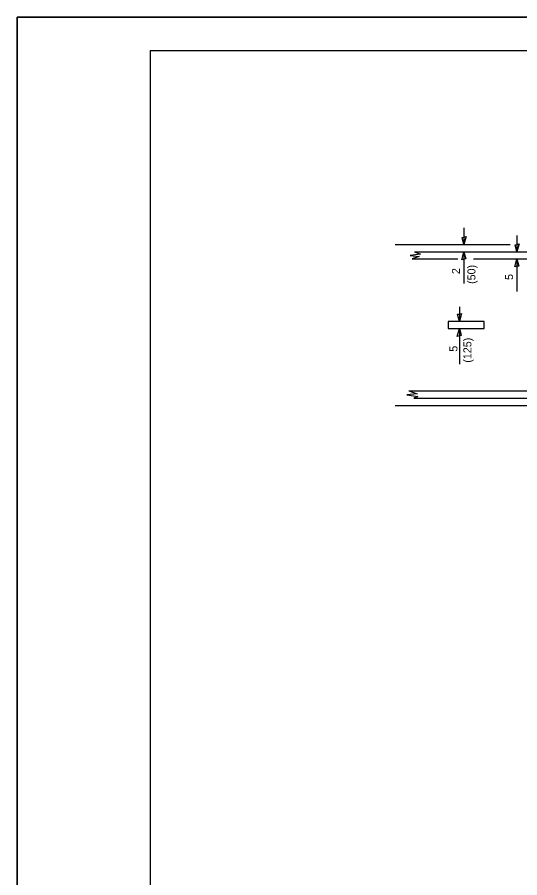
# Model space of a CAD drawing. Extents: x 783925 to 785285, y 2248 to 2688.
# Drawn here: x 783925.1 to 784076.1, y 2430 to 2688.2 of the extents above; entities that cross this region are included whole.
import ezdxf

# ---------------------------------------------------------------- set-up
doc = ezdxf.new("R2010")
doc.units = 0
for name, color, linetype in [('Design_EX_Roadway Dimensions', 7, 'Continuous'), ('Level 48', 7, 'Continuous'), ('Sheets_50 Reference Boundary', 7, 'Continuous'), ('Sheets_General Details', 7, 'Continuous'), ('Sheets_Printer Plotting Border', 7, 'Continuous'), ('Topo_EOP', 7, 'Continuous'), ('Topo_PMK Symbols', 7, 'Continuous')]:
    doc.layers.add(name, color=color, linetype=linetype)

msp = doc.modelspace()

# ---------------------------------------------------------------- linework, layer by layer
at = {"layer": 'Design_EX_Roadway Dimensions'}
for p, q in [((784059.31, 2624.94), (784059.31, 2619.95)), ((784075.22, 2622.64), (784075.22, 2617.78)), ((784059.31, 2617.78), (784059.31, 2608.27)), ((784075.22, 2615.62), (784075.22, 2605.88)), ((784057.92, 2601.29), (784057.92, 2596.91)), ((784057.92, 2594.74), (784057.92, 2584.12))]:
    msp.add_line(p, q, dxfattribs=at)
for points in [[(784059.98, 2622.35), (784059.31, 2619.95), (784058.78, 2622.07), (784059.37, 2622.15)], [(784058.65, 2615.39), (784059.31, 2617.78), (784059.85, 2615.66), (784059.26, 2615.58)], [(784075.89, 2620.18), (784075.22, 2617.78), (784074.69, 2619.91), (784075.27, 2619.99)], [(784074.55, 2613.22), (784075.22, 2615.62), (784075.75, 2613.5), (784075.16, 2613.42)], [(784058.59, 2599.3), (784057.92, 2596.91), (784057.39, 2599.03), (784057.98, 2599.11)], [(784057.26, 2592.35), (784057.92, 2594.74), (784058.46, 2592.62), (784057.87, 2592.54)]]:
    msp.add_lwpolyline(points, close=True, dxfattribs=at)
at = {"layer": 'Level 48'}
msp.add_lwpolyline([(783925.15, 2688.15), (784605.15, 2688.15), (784605.15, 2248.15), (783925.15, 2248.15)], close=True, dxfattribs=at)
at = {"layer": 'Sheets_50 Reference Boundary'}
msp.add_lwpolyline([(783965.15, 2678.15), (784595.15, 2678.15), (784595.15, 2278.15), (783965.15, 2278.15)], close=True, dxfattribs=at)
at = {"layer": 'Sheets_General Details'}
for p, q in [((783925.15, 2688.15), (783925.15, 2248.15)), ((784605.15, 2688.15), (783925.15, 2688.15))]:
    msp.add_line(p, q, dxfattribs=at)
msp.add_lwpolyline([(783965.15, 2678.15), (784595.15, 2678.15), (784595.15, 2258.15), (783965.15, 2258.15)], close=True, dxfattribs=at)
at = {"layer": 'Sheets_Printer Plotting Border'}
msp.add_lwpolyline([(783925.15, 2248.15), (784605.15, 2248.15), (784605.15, 2688.15), (783925.15, 2688.15)], close=True, dxfattribs=at)
at = {"layer": 'Topo_EOP'}
for p, q in [((784038.62, 2619.95), (784073.19, 2619.95)), ((784038.62, 2571.7), (784248.42, 2571.7))]:
    msp.add_line(p, q, dxfattribs=at)
at = {"layer": 'Topo_PMK Symbols'}
for p, q in [((784044.5, 2617.78), (784241.21, 2617.78)), ((784044.5, 2617.78), (784046.23, 2617.1)), ((784046.23, 2617.1), (784043.12, 2616.7)), ((784043.12, 2616.7), (784045.86, 2616.32)), ((784045.86, 2616.32), (784043.74, 2615.62)), ((784043.74, 2615.62), (784057.43, 2615.62)), ((784062.16, 2615.62), (784240.45, 2615.62)), ((784045.27, 2575.18), (784042.19, 2574.86)), ((784042.19, 2574.86), (784045.5, 2574.4)), ((784042.72, 2576.03), (784238.67, 2576.03)), ((784042.72, 2576.03), (784045.27, 2575.18)), ((784045.5, 2574.4), (784044.24, 2573.87)), ((784044.24, 2573.87), (784240.96, 2573.87))]:
    msp.add_line(p, q, dxfattribs=at)
msp.add_lwpolyline([(784054.6, 2594.74), (784065.4, 2594.74), (784065.4, 2596.91), (784054.6, 2596.91)], close=True, dxfattribs=at)

# ---------------------------------------------------------------- texts
at = {"layer": 'Design_EX_Roadway Dimensions'}
for s, p in [('2', (784058.1, 2611.09)), ('(50)', (784062.74, 2608.15)), ('5', (784074.04, 2609.33)), ('5', (784057.34, 2587.8)), ('(125)', (784061.53, 2584.51))]:
    msp.add_text(s, height=2.4, rotation=90, dxfattribs=at).set_placement(p)

doc.saveas('drawing.dxf')
